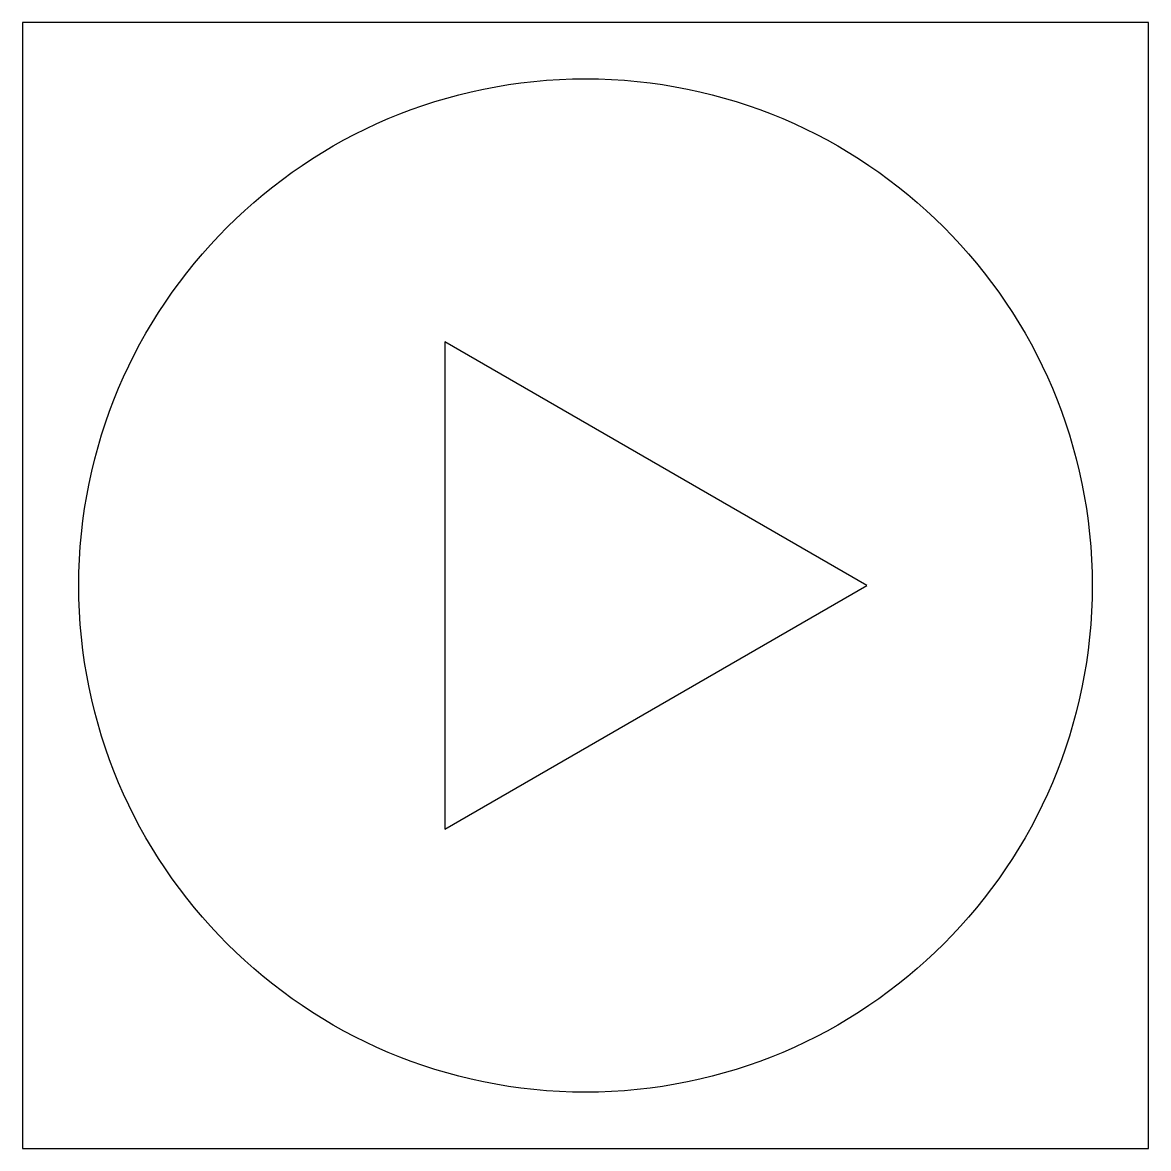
# Model space of a CAD drawing. Extents: x 0 to 1000, y 0 to 1000.
import ezdxf

# ---------------------------------------------------------------- set-up
doc = ezdxf.new("R2010")
doc.units = 0
doc.layers.get('0').update_dxf_attribs({"linetype": 'CONTINUOUS'})

msp = doc.modelspace()

# ---------------------------------------------------------------- linework, layer by layer
for points in [[(0, 0), (1000, 0), (1000, 1000), (0, 1000)], [(750, 500), (375, 716.5), (375, 283.5)]]:
    msp.add_lwpolyline(points, close=True)
msp.add_circle((500, 500), 450)

doc.saveas('drawing.dxf')
